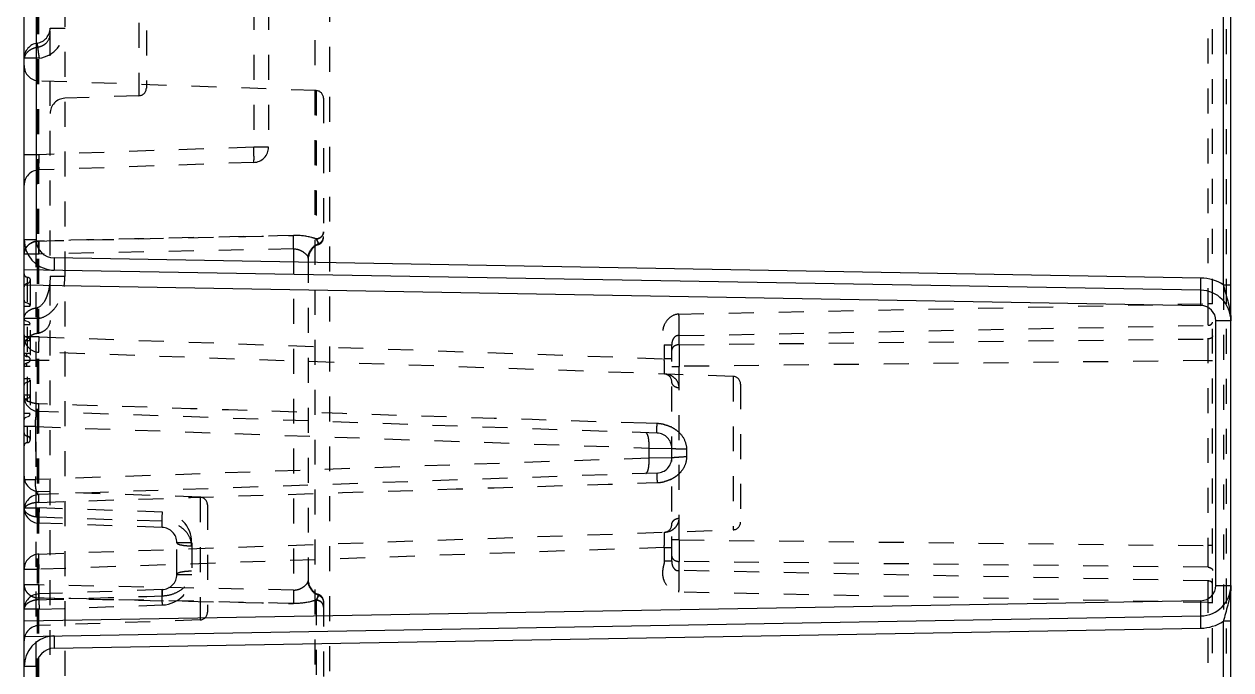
# Model space of a CAD drawing. Header units: millimetres. Extents: x -1265 to 1982, y -12197 to 1934.
# Drawn here: x 520.6 to 599.6, y 103.9 to 146.2 of the extents above; entities that cross this region are included whole.
import ezdxf

# ---------------------------------------------------------------- set-up
doc = ezdxf.new("R2010")
doc.units = ezdxf.units.MM
doc.header["$LTSCALE"] = 16.335
doc.linetypes.add('HIDDEN', pattern=[0.2, 0.1, -0.1])
doc.layers.get('0').update_dxf_attribs({"linetype": 'CONTINUOUS'})
doc.layers.add('DEFAULT_2', color=8, linetype='HIDDEN')

msp = doc.modelspace()

# ---------------------------------------------------------------- linework, layer by layer
at = {"color": 7, "linetype": 'Continuous'}
for p, q in [((520.598, -133.13), (520.598, 283.87)), ((599.598, -130.768), (599.598, 267)), ((599.107, 129.126), (599.107, 170.665)), ((521.384, 167.705), (521.384, 132.086)), ((520.598, 132.086), (521.384, 132.086)), ((597.633, 129.576), (522.563, 130.886)), ((597.633, 128.776), (520.598, 130.12)), ((520.598, 129.12), (597.633, 127.776)), ((599.107, 129.126), (599.598, 129.126)), ((598.615, 109.465), (598.615, 126.776)), ((599.598, 126.776), (598.615, 126.776)), ((598.615, 109.465), (599.598, 109.465)), ((597.633, 108.465), (520.598, 107.12)), ((520.598, 106.12), (597.633, 107.465)), ((522.563, 105.355), (597.633, 106.665)), ((599.598, 107.115), (599.107, 107.115)), ((599.107, 36.676), (599.107, 107.115)), ((521.384, 104.155), (520.598, 104.155)), ((521.384, 104.155), (521.384, 39.636))]:
    msp.add_line(p, q, dxfattribs=at)
for centre, radius, start, end in [((522.598, 132.086), 2, 180.00509, 263.93159), ((522.584, 132.086), 1.2, 180.00325, 269.00326), ((597.584, 126.786), 2.79, 57.07082, 88.99907), ((597.598, 126.776), 2, 0, 89), ((606.468, 130.901), 7.572, 193.556, 194.53501), ((597.615, 126.776), 1, 360, 89), ((597.598, 109.465), 2, 271, 360), ((597.615, 109.465), 1, 271, 0), ((597.583, 109.468), 2.803, 271.01452, 302.92918), ((606.468, 105.34), 7.573, 165.46446, 166.44408), ((522.598, 104.155), 2, 96.06841, 179.99492), ((522.584, 104.155), 1.2, 90.99676, 179.99676)]:
    msp.add_arc(centre, radius, start, end, dxfattribs=at)
for points, knots in [([(522.563, 130.886), (522.561, 130.787), (522.559, 130.641), (522.558, 130.452), (522.557, 130.329), (522.557, 130.229), (522.558, 130.161), (522.56, 130.123), (522.56, 130.103), (522.562, 130.094), (522.562, 130.086), (522.563, 130.086)], [0, 0, 0, 0, 0.370113, 0.548888, 0.706759, 0.833087, 0.924809, 0.957331, 0.980771, 0.995001, 1, 1, 1, 1]), ([(597.633, 128.776), (597.631, 128.776), (597.632, 128.783), (597.63, 128.792), (597.63, 128.812), (597.628, 128.851), (597.627, 128.918), (597.627, 129.018), (597.627, 129.142), (597.629, 129.33), (597.631, 129.477), (597.633, 129.576)], [0, 0, 0, 0, 0.004999, 0.019229, 0.042669, 0.075191, 0.166913, 0.293241, 0.451112, 0.629887, 1, 1, 1, 1]), ([(597.633, 127.776), (597.635, 127.899), (597.637, 128.082), (597.64, 128.318), (597.64, 128.472), (597.64, 128.597), (597.639, 128.682), (597.637, 128.73), (597.637, 128.755), (597.634, 128.766), (597.634, 128.776), (597.633, 128.776)], [0, 0, 0, 0, 0.370113, 0.548888, 0.706759, 0.833087, 0.924809, 0.957331, 0.980771, 0.995001, 1, 1, 1, 1]), ([(599.138, 129), (599.23, 128.647), (599.46, 127.925), (599.598, 127.169), (599.598, 126.776)], [0, 0, 0, 0, 0.481598, 1, 1, 1, 1]), ([(599.598, 109.465), (599.598, 109.071), (599.46, 108.315), (599.23, 107.594), (599.138, 107.24)], [0, 0, 0, 0, 0.5184, 1, 1, 1, 1]), ([(597.633, 107.465), (597.634, 107.465), (597.634, 107.475), (597.637, 107.486), (597.637, 107.511), (597.639, 107.559), (597.64, 107.643), (597.64, 107.768), (597.64, 107.923), (597.637, 108.158), (597.635, 108.341), (597.633, 108.465)], [0, 0, 0, 0, 0.004999, 0.019229, 0.042669, 0.075191, 0.166913, 0.293241, 0.451112, 0.629887, 1, 1, 1, 1]), ([(597.633, 106.665), (597.631, 106.764), (597.629, 106.91), (597.627, 107.099), (597.627, 107.222), (597.627, 107.322), (597.628, 107.39), (597.63, 107.428), (597.63, 107.448), (597.632, 107.457), (597.631, 107.465), (597.633, 107.465)], [0, 0, 0, 0, 0.370113, 0.548888, 0.706759, 0.833087, 0.924809, 0.957331, 0.980771, 0.995001, 1, 1, 1, 1]), ([(522.563, 106.155), (522.562, 106.155), (522.562, 106.147), (522.56, 106.138), (522.56, 106.118), (522.558, 106.079), (522.557, 106.012), (522.557, 105.912), (522.558, 105.788), (522.559, 105.6), (522.561, 105.453), (522.563, 105.355)], [0, 0, 0, 0, 0.004999, 0.019229, 0.042669, 0.075191, 0.166913, 0.293241, 0.451112, 0.629887, 1, 1, 1, 1])]:
    msp.add_open_spline(points, degree=3, knots=knots, dxfattribs=at)
at = {"layer": 'DEFAULT_2', "color": 8, "linetype": 'HIDDEN'}
for p, q in [((598.398, -117.13), (598.398, 264.87)), ((599.303, -117.146), (599.303, 264.886)), ((598.103, -114.483), (598.103, 260.223)), ((521.58, -112.561), (521.563, 212.786)), ((522.298, 59.174), (522.298, 199.917)), ((523.263, 199.917), (523.263, 86.747)), ((540.598, 200.237), (540.598, 87.193)), ((521.448, 189.632), (521.448, 59.233)), ((539.633, 168.004), (539.633, 86.436)), ((535.633, 150.705), (535.633, 138.136)), ((536.598, 150.705), (536.598, 138.136)), ((528.115, 149.537), (528.115, 141.504)), ((528.598, 149.038), (528.598, 142.003)), ((522.298, 145.93), (523.28, 145.93)), ((521.58, 143.953), (520.598, 143.953)), ((539.715, 141.837), (521.563, 142.471)), ((528.115, 141.504), (523.263, 141.334)), ((539.715, 141.837), (539.715, 132.133)), ((540.198, 141.337), (540.198, 132.239)), ((521.563, 137.645), (520.598, 137.645)), ((535.633, 138.136), (521.563, 137.645)), ((536.598, 138.136), (535.633, 138.136)), ((535.633, 137.137), (521.563, 136.645)), ((521.384, 104.155), (521.384, 132.086)), ((521.563, 131.145), (520.598, 131.145)), ((538.233, 131.481), (521.563, 131.145)), ((538.233, 131.481), (538.233, 109.159)), ((539.865, 131.818), (539.865, 131.762)), ((539.198, 130.885), (539.198, 109.755)), ((520.798, 129.639), (520.798, 118.802)), ((522.298, 129.698), (523.263, 129.698)), ((520.997, 129.42), (520.997, 119.02)), ((599.107, 129.126), (599.107, 107.115)), ((520.651, 128.003), (520.598, 128.139)), ((520.783, 127.939), (520.651, 128.003)), ((520.998, 127.72), (520.598, 127.72)), ((520.942, 127.875), (520.815, 127.936)), ((520.998, 127.747), (520.942, 127.875)), ((563.467, 127.218), (598.103, 127.896)), ((598.398, 127.896), (598.103, 127.896)), ((520.651, 126.803), (520.598, 126.939)), ((521.563, 126.937), (520.598, 126.937)), ((520.998, 126.52), (520.598, 126.52)), ((520.783, 126.739), (520.651, 126.803)), ((520.942, 126.675), (520.815, 126.736)), ((520.998, 126.547), (520.942, 126.675)), ((563.485, 125.804), (598.106, 126.482)), ((520.651, 125.753), (520.598, 125.889)), ((521.58, 125.724), (520.598, 125.724)), ((520.783, 125.689), (520.651, 125.753)), ((520.942, 125.625), (520.815, 125.686)), ((520.998, 125.497), (520.942, 125.625)), ((521.58, 125.724), (562.507, 124.295)), ((563.485, 125.211), (563.485, 125.804)), ((520.998, 125.47), (520.598, 125.47)), ((562.507, 125.2), (562.507, 124.295)), ((562.507, 125.2), (562.998, 125.2)), ((562.998, 111.041), (562.998, 125.2)), ((563.485, 125.211), (598.106, 125.587)), ((520.998, 124.636), (520.598, 124.639)), ((520.598, 124.204), (522.298, 124.204)), ((567.015, 123.137), (521.563, 124.724)), ((562.998, 124.295), (562.507, 124.295)), ((598.106, 124.173), (563.485, 123.797)), ((598.106, 124.173), (598.398, 124.173)), ((520.598, 123.802), (520.998, 123.805)), ((562.998, 123.797), (563.485, 123.797)), ((563.485, 112.443), (563.485, 123.797)), ((520.998, 122.97), (520.598, 122.97)), ((520.813, 122.754), (520.944, 122.817)), ((520.944, 122.817), (520.998, 122.945)), ((567.015, 123.137), (567.015, 113.103)), ((567.498, 122.633), (567.498, 113.603)), ((520.998, 121.92), (520.598, 121.92)), ((520.651, 121.638), (520.78, 121.701)), ((520.813, 121.704), (520.944, 121.767)), ((520.944, 121.767), (520.998, 121.895)), ((520.598, 121.502), (520.651, 121.638)), ((520.997, 120.72), (520.598, 120.72)), ((520.598, 120.302), (520.651, 120.438)), ((520.651, 120.438), (520.78, 120.501)), ((520.813, 120.504), (520.944, 120.567)), ((520.944, 120.567), (520.998, 120.695)), ((562.033, 119.423), (521.563, 120.837)), ((521.339, 119.853), (520.598, 119.853)), ((521.339, 119.853), (521.339, 116.388)), ((521.339, 119.853), (561.516, 118.45)), ((562.033, 120.051), (561.311, 120.074)), ((561.516, 117.791), (521.339, 116.388)), ((561.516, 117.791), (561.516, 118.45)), ((561.516, 118.45), (562.998, 118.424)), ((562.998, 117.817), (561.516, 117.791)), ((563.963, 118.374), (563.963, 117.866)), ((520.598, 116.388), (521.339, 116.388)), ((562.033, 116.817), (521.563, 115.404)), ((561.311, 116.167), (562.033, 116.19)), ((532.115, 115.237), (521.563, 115.606)), ((532.115, 115.237), (532.115, 107.204)), ((532.598, 114.738), (532.598, 107.703)), ((520.598, 114.535), (521.58, 114.535)), ((529.633, 113.659), (521.563, 113.92)), ((529.65, 114.254), (521.58, 114.535)), ((529.633, 113.254), (521.563, 113.536)), ((521.563, 111.516), (567.015, 113.103)), ((530.598, 110.186), (530.598, 112.255)), ((531.58, 112.255), (530.598, 112.255)), ((531.58, 112.255), (531.58, 110.186)), ((563.485, 112.443), (562.998, 112.443)), ((563.485, 112.443), (598.106, 112.068)), ((562.507, 111.946), (521.58, 110.517)), ((562.507, 111.946), (562.507, 111.041)), ((562.507, 111.946), (562.998, 111.946)), ((598.398, 112.068), (598.106, 112.068)), ((562.998, 111.041), (562.507, 111.041)), ((563.485, 110.437), (563.485, 111.029)), ((598.106, 110.654), (563.485, 111.029)), ((520.598, 110.517), (521.58, 110.517)), ((530.598, 110.186), (531.58, 110.186)), ((598.106, 109.759), (563.485, 110.437)), ((521.563, 109.496), (520.598, 109.496)), ((538.233, 109.159), (521.563, 109.496)), ((529.633, 109.187), (521.563, 108.905)), ((598.103, 108.345), (563.467, 109.023)), ((539.715, 108.507), (539.715, 98.803)), ((539.865, 108.878), (539.865, 108.823)), ((540.198, 108.407), (540.198, 99.303)), ((598.103, 108.345), (598.398, 108.345)), ((521.58, 107.906), (520.598, 107.906)), ((521.58, 107.906), (529.65, 108.187)), ((532.115, 107.204), (521.563, 106.835))]:
    msp.add_line(p, q, dxfattribs=at)
msp.add_lwpolyline([(520.598, 122.552), (520.651, 122.688), (520.78, 122.751)], dxfattribs=at)
for centre, radius, start, end in [((521.298, 145.93), 1, 278.62692, 360), ((521.282, 145.917), 1.986, 278.63984, 359.99391), ((521.598, 143.953), 1, 98.62693, 180), ((521.598, 143.47), 1, 180, 268), ((528.098, 142.003), 0.5, 272, 360), ((539.698, 141.337), 0.5, 0, 88), ((523.298, 140.335), 1, 92, 180), ((535.598, 138.136), 1, 272, 360), ((521.598, 135.646), 1, 92, 180), ((539.698, 132.234), 0.5, 289.47122, 360), ((540.198, 130.82), 1, 109.47122, 180), ((520.798, 129.839), 0.2, 180, 270), ((522.598, 132.086), 2, 263.93159, 269), ((519.281, 129.695), 3.982, 350.10421, 0.04169), ((520.798, 129.002), 0.2, 90, 180), ((520.798, 129.437), 0.2, 270, 360), ((75.47, 126.222), 522.636, 0.02854, 0.18356), ((521.598, 125.724), 1, 180, 268), ((811.431, 124.504), 247.948, 179.83666, 180.16334), ((181.233, 124.88), 416.874, 359.90285, 0.09715), ((520.798, 124.639), 0.2, 180, 270), ((520.798, 124.237), 0.2, 270.00001, 90), ((520.798, 123.802), 0.2, 90.00001, 180), ((562.498, 122.795), 0.5, 0, 88), ((562.483, 122.237), 1.059, 60.75679, 70.07222), ((566.998, 122.637), 0.5, 0, 88), ((521.598, 121.836), 1, 180, 268), ((520.798, 119.439), 0.2, 180, 270), ((561.959, 117.682), 2.37, 77.0149, 88.22192), ((561.998, 118.424), 1, 0, 88), ((562.029, 117.903), 2.137, 62.94688, 65.2602), ((520.798, 118.602), 0.2, 90, 180), ((520.798, 119.004), 0.2, 0, 90), ((561.998, 117.817), 1, 272, 360), ((563.985, 100.376), 17.491, 90.07281, 91.69684), ((521.598, 116.605), 1, 180, 268), ((561.958, 118.575), 2.387, 271.7978, 273.72663), ((561.96, 118.551), 2.363, 273.70753, 282.97612), ((562.029, 118.337), 2.137, 294.71148, 297.05388), ((521.598, 114.405), 1, 92, 180), ((532.098, 114.738), 0.5, 0, 88), ((521.598, 114.535), 1, 180, 268), ((529.58, 112.271), 1.984, 0.00745, 87.98361), ((529.598, 112.255), 1, 0, 88), ((562.498, 113.446), 0.5, 272, 360), ((562.488, 113.992), 1.046, 289.68519, 299.26563), ((566.998, 113.603), 0.5, 272, 360), ((772.472, 111.736), 208.989, 179.80621, 180.19379), ((521.598, 110.517), 1, 92, 180), ((246.158, 111.361), 351.948, 359.88493, 0.11507), ((529.598, 110.186), 1, 272, 360), ((529.58, 110.17), 1.984, 272.01639, 359.99255), ((540.198, 109.821), 1, 180, 250.52878), ((-21.081, 110.198), 619.187, 359.828528, 359.959373), ((521.598, 107.906), 1, 92, 180), ((539.698, 108.407), 0.5, 0, 70.52878), ((532.098, 107.703), 0.5, 272, 360), ((521.598, 105.836), 1, 92, 180), ((522.598, 104.155), 2, 90.99491, 96.06841)]:
    msp.add_arc(centre, radius, start, end, dxfattribs=at)
for points, knots in [([(521.448, 144.672), (521.56, 144.687), (521.782, 144.755), (522.148, 144.994), (522.298, 145.324), (522.298, 145.529)], [0, 0, 0, 0, 0.261498, 0.526622, 1, 1, 1, 1]), ([(520.598, 143.816), (520.598, 144.021), (520.748, 144.351), (521.114, 144.59), (521.336, 144.658), (521.448, 144.672)], [0, 0, 0, 0, 0.473436, 0.738544, 1, 1, 1, 1]), ([(521.448, 144.942), (521.446, 144.941), (521.448, 144.932), (521.447, 144.921), (521.45, 144.896), (521.454, 144.848), (521.465, 144.764), (521.481, 144.641), (521.502, 144.488), (521.535, 144.255), (521.562, 144.075), (521.58, 143.953)], [0, 0, 0, 0, 0.004991, 0.01921, 0.042635, 0.075139, 0.166815, 0.293093, 0.450921, 0.629686, 1, 1, 1, 1]), ([(521.563, 137.645), (521.559, 137.517), (521.553, 137.332), (521.549, 137.096), (521.548, 136.947), (521.549, 136.824), (521.551, 136.735), (521.555, 136.677), (521.559, 136.654), (521.561, 136.645), (521.563, 136.645)], [0, 0, 0, 0, 0.382435, 0.55536, 0.706692, 0.830071, 0.92187, 0.979197, 0.994137, 1, 1, 1, 1]), ([(535.633, 137.137), (535.635, 137.137), (535.637, 137.146), (535.641, 137.168), (535.644, 137.226), (535.647, 137.315), (535.647, 137.439), (535.646, 137.588), (535.642, 137.824), (535.637, 138.009), (535.633, 138.136)], [0, 0, 0, 0, 0.005945, 0.020819, 0.077923, 0.170088, 0.294207, 0.445431, 0.618567, 1, 1, 1, 1]), ([(521.563, 131.998), (521.437, 131.996), (521.189, 131.945), (520.868, 131.76), (520.652, 131.479), (520.598, 131.253), (520.598, 131.145)], [0, 0, 0, 0, 0.267595, 0.525461, 0.769107, 1, 1, 1, 1]), ([(521.563, 131.145), (521.561, 131.229), (521.557, 131.513), (521.555, 131.797), (521.563, 131.997)], [0, 0, 0, 0, 0.296205, 1, 1, 1, 1]), ([(521.563, 131.997), (521.561, 131.944), (521.555, 131.66), (521.558, 131.376), (521.563, 131.145)], [0, 0, 0, 0, 0.186911, 1, 1, 1, 1]), ([(538.233, 131.481), (538.231, 131.566), (538.227, 131.859), (538.224, 132.153), (538.233, 132.361)], [0, 0, 0, 0, 0.289732, 1, 1, 1, 1]), ([(538.232, 131.509), (538.231, 131.592), (538.227, 131.876), (538.224, 132.16), (538.233, 132.361)], [0, 0, 0, 0, 0.291788, 1, 1, 1, 1]), ([(539.715, 132.133), (539.613, 132.17), (539.132, 132.314), (538.625, 132.369), (538.233, 132.361)], [0, 0, 0, 0, 0.216992, 1, 1, 1, 1]), ([(540.198, 132.6), (540.198, 132.482), (540.088, 132.233), (539.839, 132.137), (539.715, 132.133)], [0, 0, 0, 0, 0.488184, 1, 1, 1, 1]), ([(539.715, 132.133), (539.796, 132.136), (539.959, 132.181), (540.087, 132.296), (540.129, 132.366)], [0, 0, 0, 0, 0.495375, 1, 1, 1, 1]), ([(539.865, 131.818), (539.865, 131.838), (539.848, 131.885), (539.8, 131.991), (539.75, 132.075), (539.715, 132.133)], [0, 0, 0, 0, 0.170911, 0.418858, 1, 1, 1, 1]), ([(539.781, 132.019), (539.787, 132.008), (539.809, 131.968), (539.829, 131.928), (539.842, 131.897)], [0, 0, 0, 0, 0.268283, 1, 1, 1, 1]), ([(539.865, 131.818), (539.957, 131.85), (540.131, 131.976), (540.198, 132.182), (540.198, 132.284)], [0, 0, 0, 0, 0.489369, 1, 1, 1, 1]), ([(539.865, 131.818), (539.894, 131.828), (540.011, 131.882), (540.107, 131.984), (540.149, 132.072)], [0, 0, 0, 0, 0.238317, 1, 1, 1, 1]), ([(540.129, 132.366), (540.14, 132.384), (540.178, 132.457), (540.198, 132.54), (540.198, 132.6)], [0, 0, 0, 0, 0.263207, 1, 1, 1, 1]), ([(520.598, 131.145), (520.598, 131.176), (520.607, 131.306), (520.651, 131.433), (520.699, 131.519)], [0, 0, 0, 0, 0.241842, 1, 1, 1, 1]), ([(520.699, 131.519), (520.72, 131.556), (520.818, 131.701), (520.962, 131.814), (521.079, 131.874)], [0, 0, 0, 0, 0.244247, 1, 1, 1, 1]), ([(538.233, 131.481), (538.357, 131.486), (538.602, 131.44), (538.901, 131.274), (539.089, 131.102), (539.176, 130.97), (539.198, 130.91), (539.198, 130.885)], [0, 0, 0, 0, 0.309968, 0.60388, 0.847398, 0.937275, 1, 1, 1, 1]), ([(539.198, 130.885), (539.198, 131.084), (539.327, 131.495), (539.673, 131.751), (539.865, 131.818)], [0, 0, 0, 0, 0.495115, 1, 1, 1, 1]), ([(539.284, 131.286), (539.27, 131.253), (539.221, 131.125), (539.198, 130.987), (539.198, 130.885)], [0, 0, 0, 0, 0.25843, 1, 1, 1, 1]), ([(539.842, 131.897), (539.846, 131.889), (539.856, 131.864), (539.865, 131.837), (539.865, 131.818)], [0, 0, 0, 0, 0.306148, 1, 1, 1, 1]), ([(522.298, 129.698), (522.298, 129.618), (522.29, 129.3), (522.249, 128.983), (522.195, 128.752)], [0, 0, 0, 0, 0.252347, 1, 1, 1, 1]), ([(521.563, 126.937), (521.791, 126.979), (522.231, 127.18), (522.715, 127.699), (523.04, 128.326), (523.163, 128.781), (523.204, 129.011)], [0, 0, 0, 0, 0.24903, 0.498966, 0.749389, 1, 1, 1, 1]), ([(522.195, 128.752), (522.165, 128.626), (522.093, 128.383), (521.906, 127.966), (521.653, 127.683), (521.448, 127.63)], [0, 0, 0, 0, 0.277646, 0.543565, 1, 1, 1, 1]), ([(520.598, 126.937), (520.598, 127.021), (520.647, 127.199), (520.839, 127.416), (521.117, 127.568), (521.334, 127.618), (521.448, 127.63)], [0, 0, 0, 0, 0.211302, 0.445718, 0.711239, 1, 1, 1, 1]), ([(521.448, 127.63), (521.455, 127.584), (521.49, 127.352), (521.53, 127.121), (521.563, 126.937)], [0, 0, 0, 0, 0.201245, 1, 1, 1, 1]), ([(563.467, 127.218), (563.255, 127.214), (562.83, 127.031), (562.503, 126.581), (562.391, 126.163), (562.384, 125.836), (562.433, 125.57), (562.486, 125.361), (562.507, 125.254), (562.507, 125.2)], [0, 0, 0, 0, 0.247859, 0.497224, 0.622876, 0.748519, 0.87424, 0.937136, 1, 1, 1, 1]), ([(563.485, 125.804), (563.485, 125.898), (563.482, 126.369), (563.475, 126.84), (563.467, 127.218)], [0, 0, 0, 0, 0.199252, 1, 1, 1, 1]), ([(522.298, 126.8), (522.298, 126.596), (522.148, 126.266), (521.782, 126.027), (521.56, 125.959), (521.448, 125.944)], [0, 0, 0, 0, 0.473184, 0.738358, 1, 1, 1, 1]), ([(598.106, 126.482), (598.178, 126.483), (598.312, 126.513), (598.398, 126.637), (598.398, 126.694)], [0, 0, 0, 0, 0.559109, 1, 1, 1, 1]), ([(521.448, 125.944), (521.336, 125.929), (521.114, 125.861), (520.748, 125.622), (520.598, 125.292), (520.598, 125.088)], [0, 0, 0, 0, 0.261456, 0.526565, 1, 1, 1, 1]), ([(521.563, 124.724), (521.561, 124.724), (521.562, 124.734), (521.559, 124.746), (521.56, 124.771), (521.558, 124.82), (521.559, 124.904), (521.561, 125.026), (521.564, 125.176), (521.57, 125.411), (521.576, 125.597), (521.58, 125.724)], [0, 0, 0, 0, 0.005181, 0.019793, 0.043719, 0.076719, 0.1689, 0.293153, 0.444589, 0.617989, 1, 1, 1, 1]), ([(563.485, 125.804), (563.438, 125.803), (563.335, 125.819), (563.175, 125.723), (563.069, 125.574), (563.005, 125.389), (562.998, 125.268), (562.998, 125.2)], [0, 0, 0, 0, 0.159352, 0.340005, 0.595308, 0.768849, 1, 1, 1, 1]), ([(598.398, 125.799), (598.398, 125.742), (598.335, 125.65), (598.215, 125.6), (598.142, 125.587), (598.106, 125.587)], [0, 0, 0, 0, 0.438167, 0.717195, 1, 1, 1, 1]), ([(563.485, 125.211), (563.422, 125.21), (563.3, 125.191), (563.14, 125.117), (563.027, 125.002), (562.998, 124.904), (562.998, 124.858)], [0, 0, 0, 0, 0.287696, 0.554876, 0.790138, 1, 1, 1, 1]), ([(520.78, 124.439), (520.775, 124.44), (520.776, 124.459), (520.772, 124.476), (520.774, 124.502), (520.777, 124.533), (520.769, 124.567), (520.779, 124.605), (520.797, 124.626), (520.798, 124.639)], [0, 0, 0, 0, 0.082898, 0.1768, 0.300311, 0.450959, 0.627696, 0.808169, 1, 1, 1, 1]), ([(562.515, 123.294), (562.517, 123.294), (562.515, 123.305), (562.518, 123.316), (562.517, 123.342), (562.518, 123.39), (562.517, 123.474), (562.516, 123.596), (562.515, 123.746), (562.512, 123.982), (562.509, 124.167), (562.507, 124.295)], [0, 0, 0, 0, 0.005047, 0.019833, 0.044019, 0.077234, 0.169247, 0.292864, 0.444396, 0.617466, 1, 1, 1, 1]), ([(520.78, 123.802), (520.778, 123.828), (520.776, 123.875), (520.77, 123.931), (520.778, 123.967), (520.765, 123.992), (520.788, 124.002), (520.798, 124.002)], [0, 0, 0, 0, 0.358796, 0.660667, 0.775546, 0.859847, 1, 1, 1, 1]), ([(562.844, 123.232), (562.765, 123.26), (562.655, 123.285), (562.544, 123.293), (562.515, 123.294)], [0, 0, 0, 0, 0.744544, 1, 1, 1, 1]), ([(563.48, 122.38), (563.419, 122.382), (563.296, 122.408), (563.09, 122.515), (562.998, 122.688), (562.998, 122.795)], [0, 0, 0, 0, 0.265953, 0.535745, 1, 1, 1, 1]), ([(563.48, 122.38), (563.471, 122.548), (563.382, 122.872), (563.13, 123.088), (563, 123.161)], [0, 0, 0, 0, 0.530547, 1, 1, 1, 1]), ([(520.726, 121.597), (520.706, 121.614), (520.641, 121.678), (520.598, 121.77), (520.598, 121.836)], [0, 0, 0, 0, 0.286534, 1, 1, 1, 1]), ([(521.078, 121.419), (521.042, 121.429), (520.918, 121.471), (520.798, 121.534), (520.726, 121.597)], [0, 0, 0, 0, 0.280113, 1, 1, 1, 1]), ([(521.563, 121.348), (521.521, 121.348), (521.357, 121.356), (521.194, 121.384), (521.078, 121.419)], [0, 0, 0, 0, 0.257729, 1, 1, 1, 1]), ([(521.563, 120.837), (521.56, 120.837), (521.562, 120.855), (521.557, 120.876), (521.558, 120.923), (521.557, 120.981), (521.558, 121.057), (521.559, 121.181), (521.561, 121.279), (521.563, 121.348)], [0, 0, 0, 0, 0.018189, 0.070233, 0.155744, 0.274008, 0.423346, 0.598353, 1, 1, 1, 1]), ([(521.339, 119.853), (521.335, 119.981), (521.34, 120.219), (521.372, 120.496), (521.423, 120.673), (521.465, 120.773), (521.524, 120.838), (521.563, 120.837)], [0, 0, 0, 0, 0.368138, 0.678015, 0.796685, 0.888456, 1, 1, 1, 1]), ([(561.422, 119.293), (561.406, 119.334), (561.379, 119.397), (561.318, 119.448), (561.292, 119.449)], [0, 0, 0, 0, 0.627141, 1, 1, 1, 1]), ([(561.516, 118.45), (561.521, 118.606), (561.511, 118.889), (561.468, 119.174), (561.422, 119.293)], [0, 0, 0, 0, 0.552211, 1, 1, 1, 1]), ([(562.033, 119.423), (562.029, 119.423), (562.031, 119.444), (562.026, 119.467), (562.026, 119.522), (562.025, 119.593), (562.026, 119.686), (562.028, 119.841), (562.031, 119.965), (562.033, 120.051)], [0, 0, 0, 0, 0.016359, 0.064101, 0.144891, 0.260048, 0.409447, 0.587342, 1, 1, 1, 1]), ([(563.299, 119.621), (563.492, 119.476), (563.829, 119.107), (563.963, 118.617), (563.963, 118.374)], [0, 0, 0, 0, 0.499109, 1, 1, 1, 1]), ([(561.495, 117.279), (561.5, 117.321), (561.516, 117.491), (561.52, 117.662), (561.516, 117.791)], [0, 0, 0, 0, 0.245524, 1, 1, 1, 1]), ([(563.089, 118.404), (563.066, 118.406), (563.035, 118.41), (563.008, 118.417), (562.998, 118.421), (562.998, 118.424)], [0, 0, 0, 0, 0.728873, 0.919233, 1, 1, 1, 1]), ([(562.998, 117.817), (562.998, 117.82), (563.012, 117.825), (563.032, 117.829), (563.072, 117.835), (563.15, 117.844), (563.285, 117.852), (563.401, 117.857), (563.467, 117.859)], [0, 0, 0, 0, 0.02035, 0.070468, 0.151577, 0.263379, 0.576981, 1, 1, 1, 1]), ([(563.963, 118.374), (563.793, 118.375), (563.501, 118.38), (563.209, 118.39), (563.089, 118.404)], [0, 0, 0, 0, 0.584468, 1, 1, 1, 1]), ([(563.963, 117.866), (563.963, 117.691), (563.895, 117.338), (563.709, 117.033), (563.596, 116.9)], [0, 0, 0, 0, 0.501449, 1, 1, 1, 1]), ([(561.292, 116.791), (561.315, 116.792), (561.369, 116.833), (561.452, 116.995), (561.481, 117.157), (561.495, 117.279)], [0, 0, 0, 0, 0.125844, 0.328596, 1, 1, 1, 1]), ([(521.563, 115.404), (521.524, 115.403), (521.465, 115.468), (521.423, 115.568), (521.372, 115.745), (521.34, 116.022), (521.335, 116.259), (521.339, 116.388)], [0, 0, 0, 0, 0.111544, 0.203315, 0.321985, 0.631862, 1, 1, 1, 1]), ([(562.033, 116.817), (562.029, 116.817), (562.031, 116.795), (562.026, 116.77), (562.026, 116.712), (562.025, 116.639), (562.026, 116.545), (562.028, 116.393), (562.031, 116.273), (562.033, 116.19)], [0, 0, 0, 0, 0.018026, 0.069785, 0.155314, 0.2743, 0.425178, 0.601519, 1, 1, 1, 1]), ([(521.563, 114.893), (521.561, 114.961), (521.559, 115.06), (521.558, 115.183), (521.557, 115.259), (521.558, 115.318), (521.557, 115.365), (521.562, 115.386), (521.56, 115.404), (521.563, 115.404)], [0, 0, 0, 0, 0.401647, 0.576654, 0.725992, 0.844257, 0.929769, 0.981813, 1, 1, 1, 1]), ([(520.726, 114.644), (520.689, 114.612), (520.624, 114.542), (520.598, 114.448), (520.598, 114.405)], [0, 0, 0, 0, 0.531279, 1, 1, 1, 1]), ([(521.079, 114.822), (521.044, 114.812), (520.918, 114.769), (520.799, 114.706), (520.726, 114.644)], [0, 0, 0, 0, 0.28012, 1, 1, 1, 1]), ([(521.563, 114.893), (521.521, 114.891), (521.358, 114.881), (521.195, 114.856), (521.079, 114.822)], [0, 0, 0, 0, 0.25792, 1, 1, 1, 1]), ([(521.563, 113.92), (521.438, 113.927), (521.199, 113.955), (520.886, 114.083), (520.659, 114.276), (520.598, 114.454), (520.598, 114.535)], [0, 0, 0, 0, 0.30158, 0.575353, 0.804313, 1, 1, 1, 1]), ([(521.58, 114.535), (521.576, 114.408), (521.57, 114.223), (521.564, 113.988), (521.561, 113.838), (521.559, 113.715), (521.558, 113.632), (521.56, 113.583), (521.559, 113.557), (521.562, 113.546), (521.561, 113.536), (521.563, 113.536)], [0, 0, 0, 0, 0.382006, 0.555403, 0.70684, 0.831097, 0.923279, 0.956281, 0.980207, 0.994819, 1, 1, 1, 1]), ([(521.563, 113.92), (521.562, 113.866), (521.56, 113.79), (521.559, 113.696), (521.559, 113.641), (521.56, 113.598), (521.559, 113.564), (521.562, 113.549), (521.561, 113.536), (521.563, 113.536)], [0, 0, 0, 0, 0.419323, 0.591723, 0.735721, 0.84972, 0.93226, 0.982441, 1, 1, 1, 1]), ([(529.633, 113.254), (529.631, 113.254), (529.632, 113.264), (529.629, 113.275), (529.63, 113.3), (529.628, 113.348), (529.629, 113.433), (529.631, 113.557), (529.634, 113.712), (529.64, 113.947), (529.646, 114.13), (529.65, 114.254)], [0, 0, 0, 0, 0.004999, 0.019227, 0.042665, 0.075185, 0.166901, 0.293222, 0.451088, 0.629862, 1, 1, 1, 1]), ([(562.998, 113.446), (562.998, 113.514), (563.047, 113.661), (563.163, 113.761), (563.232, 113.796)], [0, 0, 0, 0, 0.467922, 1, 1, 1, 1]), ([(563.232, 113.796), (563.29, 113.826), (563.374, 113.852), (563.46, 113.86), (563.48, 113.86)], [0, 0, 0, 0, 0.759215, 1, 1, 1, 1]), ([(563.355, 113.418), (563.373, 113.449), (563.444, 113.586), (563.476, 113.742), (563.48, 113.86)], [0, 0, 0, 0, 0.235544, 1, 1, 1, 1]), ([(529.633, 113.254), (529.63, 113.254), (529.632, 113.268), (529.629, 113.284), (529.629, 113.319), (529.629, 113.363), (529.629, 113.421), (529.63, 113.521), (529.632, 113.602), (529.633, 113.659)], [0, 0, 0, 0, 0.017333, 0.067041, 0.148497, 0.260809, 0.403049, 0.574286, 1, 1, 1, 1]), ([(531.563, 112.049), (531.563, 112.277), (531.434, 112.735), (530.961, 113.25), (530.336, 113.57), (529.869, 113.652), (529.633, 113.659)], [0, 0, 0, 0, 0.247376, 0.492244, 0.742625, 1, 1, 1, 1]), ([(562.999, 113.079), (563.034, 113.099), (563.173, 113.187), (563.291, 113.311), (563.355, 113.418)], [0, 0, 0, 0, 0.24314, 1, 1, 1, 1]), ([(530.598, 112.255), (530.598, 112.22), (530.713, 112.15), (530.907, 112.101), (531.216, 112.061), (531.443, 112.05), (531.563, 112.049)], [0, 0, 0, 0, 0.102175, 0.319659, 0.643386, 1, 1, 1, 1]), ([(562.507, 111.946), (562.509, 112.074), (562.512, 112.259), (562.515, 112.495), (562.516, 112.644), (562.517, 112.766), (562.518, 112.85), (562.517, 112.899), (562.518, 112.925), (562.515, 112.936), (562.517, 112.946), (562.515, 112.946)], [0, 0, 0, 0, 0.382535, 0.555604, 0.707136, 0.830753, 0.922766, 0.955981, 0.980167, 0.994953, 1, 1, 1, 1]), ([(521.58, 110.517), (521.576, 110.644), (521.57, 110.829), (521.564, 111.065), (521.561, 111.214), (521.559, 111.337), (521.558, 111.421), (521.56, 111.469), (521.559, 111.495), (521.562, 111.506), (521.561, 111.516), (521.563, 111.516)], [0, 0, 0, 0, 0.382011, 0.555411, 0.706847, 0.8311, 0.923281, 0.956281, 0.980207, 0.994819, 1, 1, 1, 1]), ([(562.507, 111.041), (562.507, 110.987), (562.486, 110.879), (562.433, 110.671), (562.384, 110.404), (562.391, 110.078), (562.503, 109.659), (562.83, 109.21), (563.255, 109.027), (563.467, 109.023)], [0, 0, 0, 0, 0.062864, 0.12576, 0.25148, 0.377122, 0.502773, 0.752132, 1, 1, 1, 1]), ([(562.998, 111.383), (562.998, 111.337), (563.027, 111.238), (563.14, 111.124), (563.3, 111.049), (563.422, 111.031), (563.485, 111.029)], [0, 0, 0, 0, 0.20966, 0.444695, 0.712081, 1, 1, 1, 1]), ([(562.998, 111.041), (562.998, 110.972), (563.005, 110.852), (563.069, 110.666), (563.175, 110.518), (563.335, 110.422), (563.438, 110.438), (563.485, 110.437)], [0, 0, 0, 0, 0.231151, 0.404692, 0.659995, 0.840648, 1, 1, 1, 1]), ([(598.106, 110.654), (598.142, 110.653), (598.215, 110.641), (598.335, 110.59), (598.398, 110.499), (598.398, 110.442)], [0, 0, 0, 0, 0.282805, 0.561833, 1, 1, 1, 1]), ([(529.633, 108.781), (529.869, 108.789), (530.335, 108.87), (530.959, 109.191), (531.434, 109.705), (531.563, 110.164), (531.563, 110.391)], [0, 0, 0, 0, 0.257071, 0.507278, 0.752018, 1, 1, 1, 1]), ([(531.563, 110.391), (531.443, 110.391), (531.216, 110.38), (530.907, 110.34), (530.713, 110.291), (530.598, 110.221), (530.598, 110.186)], [0, 0, 0, 0, 0.356614, 0.680341, 0.897825, 1, 1, 1, 1]), ([(563.467, 109.023), (563.47, 109.159), (563.478, 109.63), (563.484, 110.102), (563.485, 110.437)], [0, 0, 0, 0, 0.289308, 1, 1, 1, 1]), ([(520.598, 109.496), (520.598, 109.387), (520.652, 109.161), (520.868, 108.88), (521.189, 108.695), (521.437, 108.645), (521.563, 108.643)], [0, 0, 0, 0, 0.230893, 0.474538, 0.732405, 1, 1, 1, 1]), ([(521.563, 109.496), (521.561, 109.412), (521.557, 109.128), (521.555, 108.843), (521.563, 108.644)], [0, 0, 0, 0, 0.296205, 1, 1, 1, 1]), ([(521.563, 108.644), (521.561, 108.697), (521.555, 108.981), (521.558, 109.265), (521.563, 109.496)], [0, 0, 0, 0, 0.186911, 1, 1, 1, 1]), ([(529.65, 108.187), (529.646, 108.311), (529.64, 108.494), (529.634, 108.729), (529.631, 108.883), (529.629, 109.008), (529.628, 109.093), (529.63, 109.141), (529.629, 109.166), (529.632, 109.177), (529.631, 109.187), (529.633, 109.187)], [0, 0, 0, 0, 0.370138, 0.548912, 0.706778, 0.833099, 0.924815, 0.957335, 0.980773, 0.995001, 1, 1, 1, 1]), ([(529.633, 109.187), (529.63, 109.187), (529.632, 109.173), (529.629, 109.157), (529.629, 109.122), (529.629, 109.077), (529.629, 109.019), (529.63, 108.919), (529.632, 108.839), (529.633, 108.781)], [0, 0, 0, 0, 0.017333, 0.067042, 0.148501, 0.260814, 0.403056, 0.574293, 1, 1, 1, 1]), ([(538.233, 109.159), (538.231, 109.074), (538.227, 108.781), (538.224, 108.488), (538.233, 108.28)], [0, 0, 0, 0, 0.289732, 1, 1, 1, 1]), ([(538.232, 109.132), (538.231, 109.049), (538.227, 108.765), (538.224, 108.481), (538.233, 108.28)], [0, 0, 0, 0, 0.291788, 1, 1, 1, 1]), ([(538.233, 109.159), (538.357, 109.154), (538.602, 109.201), (538.901, 109.366), (539.089, 109.539), (539.176, 109.671), (539.198, 109.73), (539.198, 109.755)], [0, 0, 0, 0, 0.309968, 0.60388, 0.847398, 0.937275, 1, 1, 1, 1]), ([(539.865, 108.823), (539.673, 108.89), (539.327, 109.146), (539.198, 109.557), (539.198, 109.755)], [0, 0, 0, 0, 0.504885, 1, 1, 1, 1]), ([(598.398, 109.547), (598.398, 109.604), (598.312, 109.728), (598.178, 109.757), (598.106, 109.759)], [0, 0, 0, 0, 0.44043, 1, 1, 1, 1]), ([(521.563, 108.521), (521.438, 108.518), (521.199, 108.485), (520.885, 108.358), (520.661, 108.163), (520.598, 107.986), (520.598, 107.906)], [0, 0, 0, 0, 0.301536, 0.575533, 0.805785, 1, 1, 1, 1]), ([(521.563, 108.905), (521.561, 108.905), (521.562, 108.892), (521.559, 108.877), (521.56, 108.843), (521.559, 108.8), (521.559, 108.745), (521.56, 108.65), (521.562, 108.574), (521.563, 108.521)], [0, 0, 0, 0, 0.017553, 0.067721, 0.15025, 0.264234, 0.408231, 0.580656, 1, 1, 1, 1]), ([(521.563, 108.905), (521.561, 108.905), (521.562, 108.895), (521.559, 108.884), (521.56, 108.858), (521.558, 108.809), (521.559, 108.725), (521.561, 108.603), (521.564, 108.453), (521.57, 108.218), (521.576, 108.033), (521.58, 107.906)], [0, 0, 0, 0, 0.005181, 0.019793, 0.043719, 0.076721, 0.168903, 0.29316, 0.444597, 0.617994, 1, 1, 1, 1]), ([(539.715, 108.507), (539.613, 108.471), (539.132, 108.327), (538.625, 108.271), (538.233, 108.28)], [0, 0, 0, 0, 0.216992, 1, 1, 1, 1]), ([(539.715, 108.507), (539.75, 108.566), (539.8, 108.65), (539.848, 108.755), (539.865, 108.803), (539.865, 108.823)], [0, 0, 0, 0, 0.581145, 0.829092, 1, 1, 1, 1]), ([(539.715, 108.507), (539.839, 108.503), (540.088, 108.407), (540.198, 108.158), (540.198, 108.04)], [0, 0, 0, 0, 0.511816, 1, 1, 1, 1]), ([(539.963, 108.435), (539.944, 108.446), (539.866, 108.484), (539.779, 108.505), (539.715, 108.507)], [0, 0, 0, 0, 0.259103, 1, 1, 1, 1]), ([(539.865, 108.823), (539.865, 108.793), (539.834, 108.723), (539.802, 108.659), (539.781, 108.621)], [0, 0, 0, 0, 0.404109, 1, 1, 1, 1]), ([(539.865, 108.823), (539.957, 108.79), (540.131, 108.665), (540.198, 108.459), (540.198, 108.357)], [0, 0, 0, 0, 0.489369, 1, 1, 1, 1]), ([(539.865, 108.823), (539.893, 108.813), (540.01, 108.759), (540.106, 108.658), (540.148, 108.57)], [0, 0, 0, 0, 0.238305, 1, 1, 1, 1]), ([(540.198, 108.04), (540.198, 108.117), (540.152, 108.276), (540.035, 108.394), (539.963, 108.435)], [0, 0, 0, 0, 0.481368, 1, 1, 1, 1])]:
    msp.add_open_spline(points, degree=3, knots=knots, dxfattribs=at)
for points in [[(521.079, 131.874), (521.227, 131.951), (521.397, 131.995), (521.563, 131.998)], [(521.563, 131.997), (527.12, 132.119), (532.676, 132.24), (538.233, 132.36)], [(538.233, 132.36), (532.676, 132.24), (527.12, 132.119), (521.563, 131.997)], [(539.715, 132.133), (539.738, 132.096), (539.76, 132.058), (539.781, 132.019)], [(540.149, 132.072), (540.18, 132.138), (540.198, 132.212), (540.198, 132.284)], [(520.798, 129.637), (520.865, 129.637), (520.938, 129.595), (520.971, 129.537)], [(520.798, 129.237), (520.865, 129.237), (520.938, 129.279), (520.971, 129.337)], [(520.971, 129.537), (520.991, 129.503), (521, 129.46), (520.997, 129.42)], [(520.971, 129.337), (520.988, 129.367), (520.998, 129.403), (520.998, 129.437)], [(561.311, 120.074), (548.062, 120.49), (534.812, 120.916), (521.563, 121.348)], [(562.492, 119.991), (562.64, 119.957), (562.786, 119.908), (562.924, 119.844)], [(563.001, 119.806), (563.106, 119.753), (563.206, 119.691), (563.299, 119.621)], [(520.798, 119.237), (520.865, 119.237), (520.938, 119.195), (520.971, 119.137)], [(520.798, 118.804), (520.865, 118.804), (520.938, 118.846), (520.971, 118.904)], [(520.971, 119.137), (520.991, 119.103), (521, 119.06), (520.997, 119.02)], [(520.971, 118.904), (520.988, 118.934), (520.998, 118.969), (520.998, 119.004)], [(521.563, 114.893), (534.812, 115.325), (548.062, 115.751), (561.311, 116.167)], [(562.923, 116.396), (562.785, 116.332), (562.639, 116.283), (562.491, 116.249)], [(563.298, 116.619), (563.205, 116.549), (563.105, 116.487), (563.001, 116.434)], [(563.596, 116.9), (563.508, 116.795), (563.407, 116.701), (563.298, 116.619)], [(562.515, 112.946), (562.625, 112.95), (562.736, 112.97), (562.84, 113.007)], [(521.563, 108.521), (524.253, 108.608), (526.943, 108.695), (529.633, 108.781)], [(538.233, 108.28), (532.676, 108.401), (527.12, 108.522), (521.563, 108.644)], [(521.563, 108.644), (527.12, 108.522), (532.676, 108.401), (538.233, 108.28)], [(539.781, 108.621), (539.76, 108.583), (539.738, 108.545), (539.715, 108.507)], [(540.148, 108.57), (540.18, 108.504), (540.198, 108.43), (540.198, 108.357)]]:
    msp.add_open_spline(points, degree=3, dxfattribs=at)

doc.saveas('drawing.dxf')
